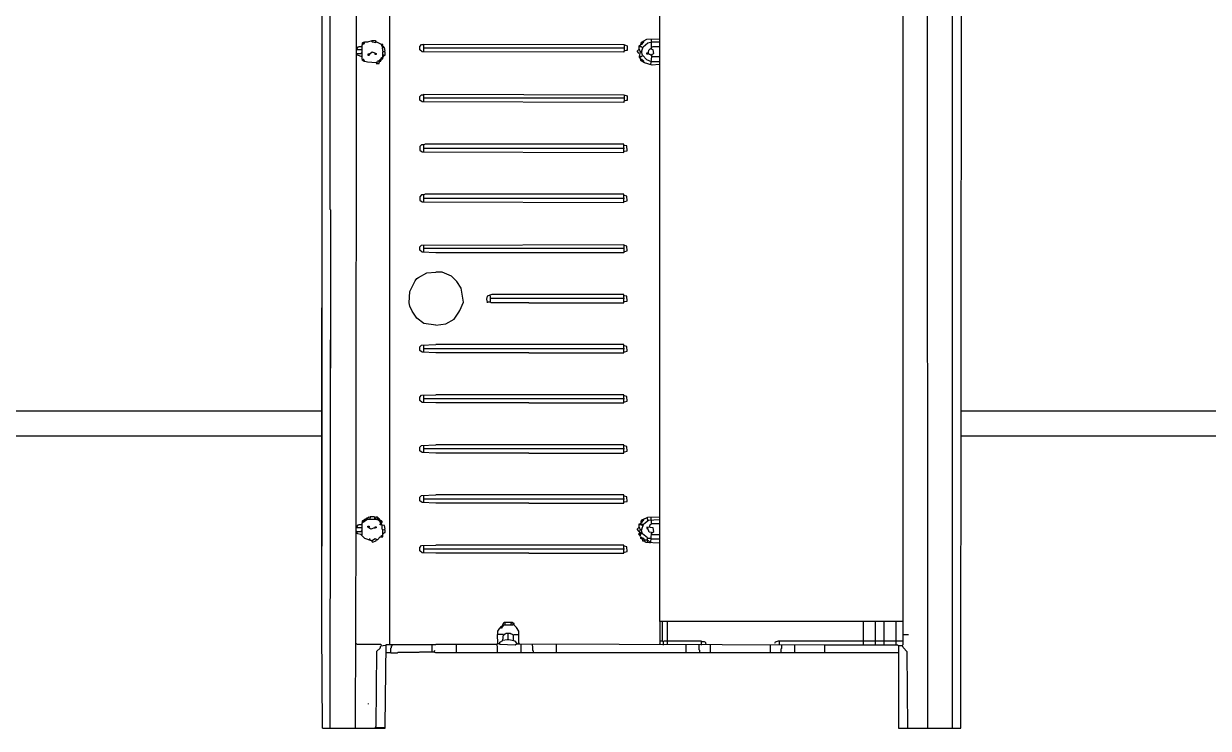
# Model space of a CAD drawing. Extents: x 3792242 to 5145247, y -1546315 to -1031918.
# Drawn here: x 3844202 to 3845621, y -1522994 to -1522150 of the extents above; entities that cross this region are included whole.
import ezdxf

# ---------------------------------------------------------------- set-up
doc = ezdxf.new("R2010")
doc.units = 0
doc.header["$MEASUREMENT"] = 0
doc.layers.add('TENKÁ', color=7, linetype='CONTINUOUS')
doc.layers.add('ZZ-chladenie', color=133, linetype='CONTINUOUS')

msp = doc.modelspace()

# ---------------------------------------------------------------- linework, layer by layer
at = {"layer": 'TENKÁ'}
for p, q in [((3844559.59, -1522613.77), (3841420.193, -1522613.77)), ((3845919.023, -1522613.77), (3845325.159, -1522613.77)), ((3844559.576, -1522643.77), (3842040.193, -1522643.77)), ((3844559.576, -1522643.77), (3842040.193, -1522643.77)), ((3845919.009, -1522643.77), (3845325.134, -1522643.77)), ((3845919.009, -1522643.77), (3845325.134, -1522643.77))]:
    msp.add_line(p, q, dxfattribs=at)
at = {"layer": 'ZZ-chladenie'}
for p, q in [((3844569.36, -1522372.443), (3844569.36, -1521306.302)), ((3845314.953, -1522993.77), (3845314.953, -1521306.302)), ((3844559.476, -1522861.032), (3844560.181, -1521328.19)), ((3844559.515, -1522775.635), (3844560.181, -1521328.19)), ((3844600.427, -1522750.888), (3844601.132, -1521328.19)), ((3844640.671, -1522893.51), (3844640.671, -1521328.19)), ((3845324.837, -1522993.77), (3845326.25, -1521327.484)), ((3845285.298, -1522993.77), (3845284.593, -1521508.234)), ((3845255.644, -1522893.51), (3845255.644, -1521705.929)), ((3844964.044, -1522865.975), (3844964.044, -1521720.756)), ((3844948.511, -1522168.394), (3844963.338, -1522167.688)), ((3844954.16, -1522168.394), (3844954.16, -1522167.688)), ((3844601.132, -1522178.984), (3844600.427, -1522178.984)), ((3844601.132, -1522178.984), (3844601.839, -1522178.279)), ((3844601.132, -1522178.984), (3844601.839, -1522178.984)), ((3844606.781, -1522181.103), (3844601.132, -1522181.103)), ((3844601.839, -1522178.984), (3844602.545, -1522178.279)), ((3844602.545, -1522178.279), (3844602.545, -1522177.572)), ((3844602.545, -1522177.572), (3844603.251, -1522177.572)), ((3844603.251, -1522177.572), (3844603.957, -1522176.867)), ((3844603.957, -1522176.867), (3844607.487, -1522176.867)), ((3844607.487, -1522176.867), (3844608.193, -1522172.63)), ((3844608.193, -1522174.748), (3844607.487, -1522174.748)), ((3844607.487, -1522189.575), (3844607.487, -1522176.867)), ((3844608.193, -1522172.63), (3844611.018, -1522171.218)), ((3844608.193, -1522173.336), (3844608.899, -1522172.63)), ((3844608.193, -1522174.748), (3844610.311, -1522172.63)), ((3844608.899, -1522174.042), (3844608.193, -1522173.336)), ((3844608.193, -1522174.748), (3844608.899, -1522174.042)), ((3844608.899, -1522172.63), (3844608.899, -1522171.924)), ((3844608.899, -1522171.924), (3844609.606, -1522171.924)), ((3844609.606, -1522173.336), (3844610.311, -1522173.336)), ((3844610.311, -1522173.336), (3844610.311, -1522172.63)), ((3844611.018, -1522171.218), (3844614.548, -1522171.218)), ((3844614.548, -1522171.218), (3844619.49, -1522169.806)), ((3844618.784, -1522170.512), (3844618.784, -1522169.806)), ((3844620.196, -1522171.924), (3844618.784, -1522170.512)), ((3844619.49, -1522169.806), (3844623.726, -1522169.806)), ((3844623.726, -1522172.63), (3844620.196, -1522171.924)), ((3844623.726, -1522169.806), (3844623.726, -1522172.63)), ((3844624.433, -1522171.218), (3844623.726, -1522171.924)), ((3844630.787, -1522174.748), (3844624.433, -1522171.218)), ((3844632.199, -1522174.748), (3844630.787, -1522174.748)), ((3844632.199, -1522178.984), (3844630.787, -1522174.748)), ((3844631.493, -1522176.16), (3844630.787, -1522176.16)), ((3844631.493, -1522176.16), (3844632.199, -1522176.16)), ((3844632.199, -1522177.572), (3844631.493, -1522177.572)), ((3844633.611, -1522178.279), (3844631.493, -1522178.984)), ((3844631.493, -1522178.984), (3844632.199, -1522183.221)), ((3844632.199, -1522176.16), (3844632.199, -1522174.748)), ((3844633.611, -1522177.572), (3844632.199, -1522177.572)), ((3844633.611, -1522178.279), (3844633.611, -1522177.572)), ((3844633.611, -1522178.279), (3844633.611, -1522178.984)), ((3844634.317, -1522178.279), (3844633.611, -1522178.279)), ((3844635.023, -1522182.515), (3844634.317, -1522178.279)), ((3844676.68, -1522176.867), (3844678.798, -1522174.748)), ((3844676.68, -1522181.103), (3844676.68, -1522176.867)), ((3844679.505, -1522183.221), (3844676.68, -1522181.103)), ((3844678.798, -1522174.748), (3844681.623, -1522174.748)), ((3844681.623, -1522183.221), (3844681.623, -1522174.042)), ((3844681.623, -1522174.042), (3844920.975, -1522174.748)), ((3844921.681, -1522178.984), (3844681.623, -1522178.984)), ((3844920.975, -1522174.748), (3844925.211, -1522176.16)), ((3844923.799, -1522181.808), (3844920.975, -1522182.515)), ((3844921.681, -1522182.515), (3844921.681, -1522175.454)), ((3844925.211, -1522181.808), (3844923.799, -1522181.808)), ((3844925.211, -1522176.16), (3844925.211, -1522181.808)), ((3844937.214, -1522182.515), (3844939.332, -1522180.396)), ((3844939.332, -1522180.396), (3844938.626, -1522181.103)), ((3844939.332, -1522176.16), (3844941.45, -1522174.748)), ((3844939.332, -1522180.396), (3844939.332, -1522176.16)), ((3844939.332, -1522180.396), (3844940.744, -1522183.221)), ((3844940.038, -1522177.572), (3844940.744, -1522176.867)), ((3844942.157, -1522177.572), (3844940.038, -1522177.572)), ((3844940.744, -1522176.867), (3844940.744, -1522176.16)), ((3844941.45, -1522174.748), (3844942.157, -1522171.924)), ((3844941.45, -1522174.042), (3844942.862, -1522174.042)), ((3844942.157, -1522171.924), (3844948.511, -1522168.394)), ((3844942.157, -1522172.63), (3844942.862, -1522171.924)), ((3844942.862, -1522173.336), (3844942.157, -1522172.63)), ((3844942.862, -1522173.336), (3844942.157, -1522172.63)), ((3844942.862, -1522178.279), (3844942.157, -1522177.572)), ((3844942.157, -1522183.221), (3844944.274, -1522177.572)), ((3844942.862, -1522171.924), (3844942.862, -1522171.218)), ((3844942.862, -1522171.218), (3844943.569, -1522171.218)), ((3844943.569, -1522172.63), (3844942.862, -1522173.336)), ((3844942.862, -1522174.042), (3844943.569, -1522173.336)), ((3844943.569, -1522178.279), (3844942.862, -1522178.279)), ((3844943.569, -1522172.63), (3844944.274, -1522171.924)), ((3844943.569, -1522172.63), (3844944.274, -1522172.63)), ((3844943.569, -1522173.336), (3844943.569, -1522172.63)), ((3844943.569, -1522178.279), (3844944.274, -1522178.279)), ((3844944.274, -1522172.63), (3844944.274, -1522171.924)), ((3844944.274, -1522171.924), (3844944.981, -1522171.924)), ((3844944.274, -1522177.572), (3844949.923, -1522172.63)), ((3844944.981, -1522170.512), (3844945.687, -1522169.806)), ((3844944.981, -1522171.924), (3844944.981, -1522170.512)), ((3844949.923, -1522172.63), (3844954.865, -1522171.218)), ((3844950.629, -1522181.808), (3844949.923, -1522186.045)), ((3844952.747, -1522179.691), (3844950.629, -1522181.808)), ((3844956.277, -1522181.103), (3844952.747, -1522179.691)), ((3844954.16, -1522171.924), (3844954.16, -1522168.394)), ((3844954.16, -1522179.691), (3844954.16, -1522171.924)), ((3844954.16, -1522177.572), (3844955.572, -1522177.572)), ((3844954.865, -1522171.218), (3844963.338, -1522171.218)), ((3844955.572, -1522177.572), (3844956.277, -1522176.867)), ((3844956.277, -1522176.867), (3844964.044, -1522176.867)), ((3844956.984, -1522185.339), (3844956.277, -1522181.103)), ((3844601.132, -1522185.339), (3844600.427, -1522185.339)), ((3844601.132, -1522185.339), (3844606.075, -1522185.339)), ((3844601.839, -1522187.457), (3844601.132, -1522186.751)), ((3844607.487, -1522189.575), (3844601.839, -1522187.457)), ((3844606.075, -1522185.339), (3844606.781, -1522184.633)), ((3844607.487, -1522191.694), (3844607.487, -1522189.575)), ((3844608.899, -1522194.518), (3844607.487, -1522191.694)), ((3844608.193, -1522193.812), (3844608.193, -1522193.106)), ((3844608.899, -1522193.812), (3844608.193, -1522193.812)), ((3844609.606, -1522192.399), (3844608.899, -1522192.399)), ((3844609.606, -1522193.106), (3844608.899, -1522192.399)), ((3844609.606, -1522194.518), (3844608.899, -1522193.812)), ((3844613.842, -1522195.93), (3844608.899, -1522194.518)), ((3844609.606, -1522193.106), (3844609.606, -1522192.399)), ((3844610.311, -1522193.812), (3844609.606, -1522193.106)), ((3844611.018, -1522195.224), (3844609.606, -1522193.106)), ((3844610.311, -1522193.812), (3844609.606, -1522194.518)), ((3844609.606, -1522194.518), (3844610.311, -1522193.812)), ((3844624.433, -1522196.636), (3844613.842, -1522195.93)), ((3844615.96, -1522186.045), (3844614.548, -1522186.045)), ((3844614.548, -1522186.045), (3844614.548, -1522187.457)), ((3844614.548, -1522187.457), (3844615.96, -1522187.457)), ((3844615.96, -1522187.457), (3844617.372, -1522185.339)), ((3844615.96, -1522186.045), (3844616.666, -1522186.045)), ((3844617.372, -1522185.339), (3844619.49, -1522183.221)), ((3844619.49, -1522183.221), (3844624.433, -1522185.339)), ((3844623.02, -1522186.751), (3844623.02, -1522185.339)), ((3844624.433, -1522186.751), (3844623.02, -1522186.751)), ((3844624.433, -1522185.339), (3844624.433, -1522186.751)), ((3844625.138, -1522195.224), (3844624.433, -1522197.342)), ((3844624.433, -1522196.636), (3844625.138, -1522195.93)), ((3844625.845, -1522197.342), (3844625.138, -1522195.224)), ((3844627.257, -1522194.518), (3844625.845, -1522194.518)), ((3844627.963, -1522194.518), (3844627.257, -1522194.518)), ((3844627.963, -1522193.812), (3844630.081, -1522191.694)), ((3844627.963, -1522195.93), (3844630.787, -1522193.106)), ((3844627.963, -1522197.342), (3844627.963, -1522193.812)), ((3844628.669, -1522195.224), (3844627.963, -1522194.518)), ((3844627.963, -1522195.93), (3844628.669, -1522195.224)), ((3844628.669, -1522193.812), (3844628.669, -1522193.106)), ((3844628.669, -1522193.106), (3844629.375, -1522193.106)), ((3844630.787, -1522193.106), (3844629.375, -1522193.106)), ((3844629.375, -1522194.518), (3844630.081, -1522194.518)), ((3844630.081, -1522191.694), (3844632.199, -1522191.694)), ((3844630.081, -1522194.518), (3844630.081, -1522193.812)), ((3844630.787, -1522190.987), (3844630.787, -1522190.282)), ((3844630.787, -1522190.282), (3844631.493, -1522190.282)), ((3844631.493, -1522191.694), (3844630.787, -1522190.987)), ((3844632.199, -1522187.457), (3844631.493, -1522187.457)), ((3844632.199, -1522183.221), (3844635.023, -1522182.515)), ((3844632.199, -1522191.694), (3844632.199, -1522183.221)), ((3844633.611, -1522187.457), (3844632.199, -1522187.457)), ((3844632.199, -1522188.87), (3844633.611, -1522188.87)), ((3844633.611, -1522187.457), (3844635.023, -1522187.457)), ((3844633.611, -1522188.87), (3844633.611, -1522187.457)), ((3844634.317, -1522183.221), (3844634.317, -1522182.515)), ((3844635.023, -1522183.927), (3844634.317, -1522183.221)), ((3844635.023, -1522187.457), (3844635.023, -1522183.927)), ((3844920.975, -1522183.927), (3844679.505, -1522183.221)), ((3844920.975, -1522182.515), (3844920.975, -1522183.927)), ((3844939.332, -1522185.339), (3844937.214, -1522182.515)), ((3844940.744, -1522183.221), (3844939.332, -1522188.87)), ((3844940.744, -1522188.87), (3844939.332, -1522188.87)), ((3844939.332, -1522188.87), (3844939.332, -1522190.282)), ((3844939.332, -1522190.282), (3844940.744, -1522190.282)), ((3844942.157, -1522183.221), (3844940.744, -1522183.221)), ((3844940.744, -1522188.87), (3844942.157, -1522188.87)), ((3844941.45, -1522193.812), (3844940.744, -1522188.87)), ((3844942.862, -1522192.399), (3844941.45, -1522192.399)), ((3844945.687, -1522196.636), (3844941.45, -1522193.812)), ((3844942.157, -1522183.221), (3844942.862, -1522182.515)), ((3844943.569, -1522187.457), (3844942.157, -1522183.221)), ((3844942.157, -1522188.87), (3844942.862, -1522188.163)), ((3844942.157, -1522194.518), (3844942.157, -1522193.812)), ((3844942.862, -1522194.518), (3844942.157, -1522194.518)), ((3844942.862, -1522188.163), (3844943.569, -1522188.163)), ((3844942.862, -1522193.106), (3844942.862, -1522192.399)), ((3844943.569, -1522193.106), (3844942.862, -1522193.106)), ((3844943.569, -1522193.812), (3844942.862, -1522193.106)), ((3844943.569, -1522195.224), (3844942.862, -1522194.518)), ((3844948.511, -1522193.106), (3844943.569, -1522187.457)), ((3844943.569, -1522193.812), (3844943.569, -1522193.106)), ((3844944.274, -1522194.518), (3844943.569, -1522193.812)), ((3844944.274, -1522193.812), (3844943.569, -1522193.812)), ((3844944.274, -1522194.518), (3844943.569, -1522195.224)), ((3844943.569, -1522195.224), (3844944.274, -1522194.518)), ((3844944.981, -1522194.518), (3844944.274, -1522193.812)), ((3844944.981, -1522195.93), (3844944.981, -1522194.518)), ((3844948.511, -1522186.045), (3844948.511, -1522184.633)), ((3844948.511, -1522184.633), (3844949.923, -1522184.633)), ((3844949.923, -1522186.045), (3844948.511, -1522186.045)), ((3844954.16, -1522195.224), (3844948.511, -1522193.106)), ((3844950.629, -1522185.339), (3844949.923, -1522185.339)), ((3844951.335, -1522186.045), (3844950.629, -1522185.339)), ((3844951.335, -1522186.751), (3844951.335, -1522186.045)), ((3844952.747, -1522186.751), (3844951.335, -1522186.751)), ((3844953.453, -1522187.457), (3844952.747, -1522186.751)), ((3844953.453, -1522198.754), (3844954.865, -1522186.045)), ((3844954.16, -1522187.457), (3844953.453, -1522187.457)), ((3844954.16, -1522187.457), (3844954.865, -1522186.751)), ((3844954.865, -1522188.87), (3844954.16, -1522188.87)), ((3844963.338, -1522195.224), (3844954.16, -1522195.224)), ((3844954.865, -1522186.045), (3844956.984, -1522185.339)), ((3844955.572, -1522189.575), (3844954.865, -1522188.87)), ((3844964.044, -1522189.575), (3844955.572, -1522189.575)), ((3844963.338, -1522195.224), (3844964.044, -1522195.224)), ((3844624.433, -1522197.342), (3844627.963, -1522197.342)), ((3844954.865, -1522199.46), (3844945.687, -1522196.636)), ((3844963.338, -1522198.754), (3844954.865, -1522199.46)), ((3844676.68, -1522236.881), (3844678.798, -1522234.763)), ((3844676.68, -1522241.117), (3844676.68, -1522236.881)), ((3844678.798, -1522234.763), (3844681.623, -1522234.763)), ((3844681.623, -1522243.236), (3844681.623, -1522234.057)), ((3844681.623, -1522234.057), (3844920.975, -1522234.763)), ((3844920.975, -1522234.763), (3844925.211, -1522236.175)), ((3844921.681, -1522242.529), (3844921.681, -1522235.469)), ((3844925.211, -1522236.175), (3844925.211, -1522241.824)), ((3844679.505, -1522243.236), (3844676.68, -1522241.117)), ((3844920.975, -1522243.941), (3844679.505, -1522243.236)), ((3844921.681, -1522238.999), (3844681.623, -1522238.999)), ((3844923.799, -1522241.824), (3844920.975, -1522242.529)), ((3844920.975, -1522242.529), (3844920.975, -1522243.941)), ((3844925.211, -1522241.824), (3844923.799, -1522241.824)), ((3844678.798, -1522294.777), (3844676.68, -1522296.895)), ((3844681.623, -1522294.777), (3844678.798, -1522294.777)), ((3844683.035, -1522294.071), (3844681.623, -1522294.777)), ((3844681.623, -1522303.25), (3844681.623, -1522294.777)), ((3844920.975, -1522294.071), (3844683.035, -1522294.071)), ((3844920.975, -1522303.956), (3844920.975, -1522294.071)), ((3844676.68, -1522296.895), (3844676.68, -1522301.132)), ((3844676.68, -1522301.132), (3844679.505, -1522303.25)), ((3844679.505, -1522303.25), (3844920.975, -1522303.956)), ((3844921.681, -1522299.014), (3844681.623, -1522299.014)), ((3844921.681, -1522295.483), (3844920.975, -1522295.483)), ((3844924.505, -1522296.189), (3844921.681, -1522295.483)), ((3844921.681, -1522302.544), (3844925.211, -1522301.838)), ((3844925.211, -1522301.838), (3844924.505, -1522296.189)), ((3844678.798, -1522354.792), (3844676.68, -1522356.91)), ((3844676.68, -1522356.91), (3844676.68, -1522361.146)), ((3844676.68, -1522361.146), (3844679.505, -1522363.265)), ((3844681.623, -1522354.792), (3844678.798, -1522354.792)), ((3844679.505, -1522363.265), (3844920.975, -1522363.97)), ((3844683.035, -1522354.086), (3844681.623, -1522354.792)), ((3844681.623, -1522363.265), (3844681.623, -1522354.792)), ((3844921.681, -1522359.028), (3844681.623, -1522359.028)), ((3844920.975, -1522354.086), (3844683.035, -1522354.086)), ((3844920.975, -1522363.97), (3844920.975, -1522354.086)), ((3844921.681, -1522355.498), (3844920.975, -1522355.498)), ((3844924.505, -1522356.204), (3844921.681, -1522355.498)), ((3844921.681, -1522362.558), (3844925.211, -1522361.853)), ((3844925.211, -1522361.853), (3844924.505, -1522356.204)), ((3844570.067, -1522373.149), (3844569.36, -1522372.443)), ((3844569.36, -1522993.77), (3844570.067, -1522373.149)), ((3844569.635, -1522752.614), (3844570.067, -1522373.149)), ((3844676.68, -1522416.924), (3844678.798, -1522414.807)), ((3844676.68, -1522421.161), (3844676.68, -1522416.924)), ((3844679.505, -1522423.279), (3844676.68, -1522421.161)), ((3844678.798, -1522414.807), (3844920.975, -1522414.1)), ((3844681.623, -1522423.279), (3844681.623, -1522414.807)), ((3844921.681, -1522419.043), (3844681.623, -1522419.043)), ((3844920.975, -1522414.1), (3844920.975, -1522423.985)), ((3844921.681, -1522422.573), (3844920.975, -1522422.573)), ((3844924.505, -1522416.219), (3844921.681, -1522415.512)), ((3844921.681, -1522422.573), (3844925.211, -1522421.867)), ((3844925.211, -1522421.867), (3844924.505, -1522416.219)), ((3844695.744, -1522423.985), (3844679.505, -1522423.279)), ((3844920.975, -1522423.985), (3844695.744, -1522423.985)), ((3844675.268, -1522453.639), (3844685.153, -1522447.991)), ((3844685.153, -1522447.991), (3844695.744, -1522447.285)), ((3844703.511, -1522447.285), (3844695.744, -1522447.285)), ((3844714.807, -1522452.227), (3844703.511, -1522447.285)), ((3844664.677, -1522470.585), (3844671.032, -1522457.876)), ((3844671.032, -1522457.876), (3844673.15, -1522455.051)), ((3844673.15, -1522455.051), (3844675.268, -1522453.639)), ((3844721.162, -1522458.582), (3844714.807, -1522452.227)), ((3844726.104, -1522466.348), (3844721.162, -1522458.582)), ((3844663.972, -1522483.999), (3844664.677, -1522470.585)), ((3844728.928, -1522483.294), (3844726.104, -1522466.348)), ((3844757.17, -1522476.233), (3844756.465, -1522479.763)), ((3844756.465, -1522479.763), (3844757.17, -1522483.294)), ((3844762.819, -1522474.115), (3844757.17, -1522476.233)), ((3844761.407, -1522483.294), (3844761.407, -1522475.527)), ((3844921.681, -1522479.057), (3844761.407, -1522479.057)), ((3844920.975, -1522474.115), (3844762.819, -1522474.115)), ((3844920.975, -1522483.999), (3844920.975, -1522474.115)), ((3844921.681, -1522475.527), (3844920.975, -1522475.527)), ((3844924.505, -1522476.233), (3844921.681, -1522475.527)), ((3844925.211, -1522481.882), (3844924.505, -1522476.233)), ((3844664.677, -1522488.236), (3844663.972, -1522483.999)), ((3844667.502, -1522493.885), (3844664.677, -1522488.236)), ((3844673.15, -1522502.357), (3844667.502, -1522493.885)), ((3844723.28, -1522495.297), (3844724.692, -1522493.178)), ((3844724.692, -1522493.178), (3844728.928, -1522483.294)), ((3844757.17, -1522483.294), (3844757.17, -1522483.999)), ((3844761.407, -1522483.294), (3844757.17, -1522483.294)), ((3844762.113, -1522483.999), (3844761.407, -1522483.294)), ((3844807.3, -1522483.999), (3844762.113, -1522483.999)), ((3844807.3, -1522483.999), (3844920.975, -1522483.999)), ((3844921.681, -1522482.587), (3844925.211, -1522481.882)), ((3844681.623, -1522508.712), (3844673.15, -1522502.357)), ((3844707.747, -1522509.418), (3844717.632, -1522503.769)), ((3844717.632, -1522503.769), (3844723.28, -1522495.297)), ((3844695.744, -1522510.83), (3844681.623, -1522508.712)), ((3844695.744, -1522510.83), (3844707.747, -1522509.418)), ((3844676.68, -1522536.953), (3844678.798, -1522534.836)), ((3844678.798, -1522534.836), (3844695.744, -1522534.129)), ((3844681.623, -1522543.308), (3844681.623, -1522534.836)), ((3844920.975, -1522534.129), (3844695.744, -1522534.129)), ((3844920.975, -1522544.015), (3844920.975, -1522534.129)), ((3844921.681, -1522535.541), (3844920.975, -1522535.541)), ((3844924.505, -1522536.248), (3844921.681, -1522535.541)), ((3844925.211, -1522541.896), (3844924.505, -1522536.248)), ((3844676.68, -1522541.19), (3844676.68, -1522536.953)), ((3844679.505, -1522543.308), (3844676.68, -1522541.19)), ((3844679.505, -1522543.308), (3844676.68, -1522541.19)), ((3844695.744, -1522544.015), (3844679.505, -1522543.308)), ((3844695.744, -1522544.015), (3844679.505, -1522543.308)), ((3844695.744, -1522539.072), (3844681.623, -1522539.072)), ((3844807.3, -1522539.072), (3844695.744, -1522539.072)), ((3844807.3, -1522544.015), (3844695.744, -1522544.015)), ((3844807.3, -1522544.015), (3844695.744, -1522544.015)), ((3844921.681, -1522539.072), (3844807.3, -1522539.072)), ((3844807.3, -1522544.015), (3844920.975, -1522544.015)), ((3844807.3, -1522544.015), (3844920.975, -1522544.015)), ((3844921.681, -1522542.602), (3844925.211, -1522541.896)), ((3844921.681, -1522542.602), (3844925.211, -1522541.896)), ((3844676.68, -1522596.968), (3844678.798, -1522594.85)), ((3844676.68, -1522596.968), (3844678.798, -1522594.85)), ((3844676.68, -1522601.205), (3844676.68, -1522596.968)), ((3844676.68, -1522601.205), (3844676.68, -1522596.968)), ((3844679.505, -1522603.323), (3844676.68, -1522601.205)), ((3844679.505, -1522603.323), (3844676.68, -1522601.205)), ((3844678.798, -1522594.85), (3844695.744, -1522594.144)), ((3844678.798, -1522594.85), (3844695.744, -1522594.144)), ((3844695.744, -1522604.029), (3844679.505, -1522603.323)), ((3844695.744, -1522604.029), (3844679.505, -1522603.323)), ((3844681.623, -1522603.323), (3844681.623, -1522594.85)), ((3844681.623, -1522603.323), (3844681.623, -1522594.85)), ((3844695.744, -1522599.086), (3844681.623, -1522599.086)), ((3844695.744, -1522599.086), (3844681.623, -1522599.086)), ((3844807.3, -1522594.144), (3844695.744, -1522594.144)), ((3844807.3, -1522594.144), (3844695.744, -1522594.144)), ((3844807.3, -1522599.086), (3844695.744, -1522599.086)), ((3844807.3, -1522599.086), (3844695.744, -1522599.086)), ((3844807.3, -1522604.029), (3844695.744, -1522604.029)), ((3844807.3, -1522604.029), (3844695.744, -1522604.029)), ((3844920.975, -1522594.144), (3844807.3, -1522594.144)), ((3844920.975, -1522594.144), (3844807.3, -1522594.144)), ((3844921.681, -1522599.086), (3844807.3, -1522599.086)), ((3844921.681, -1522599.086), (3844807.3, -1522599.086)), ((3844807.3, -1522604.029), (3844920.975, -1522604.029)), ((3844807.3, -1522604.029), (3844920.975, -1522604.029)), ((3844920.975, -1522604.029), (3844920.975, -1522594.144)), ((3844920.975, -1522604.029), (3844920.975, -1522594.144)), ((3844921.681, -1522595.556), (3844920.975, -1522595.556)), ((3844921.681, -1522595.556), (3844920.975, -1522595.556)), ((3844924.505, -1522596.262), (3844921.681, -1522595.556)), ((3844924.505, -1522596.262), (3844921.681, -1522595.556)), ((3844921.681, -1522602.617), (3844925.211, -1522601.911)), ((3844921.681, -1522602.617), (3844925.211, -1522601.911)), ((3844925.211, -1522601.911), (3844924.505, -1522596.262)), ((3844925.211, -1522601.911), (3844924.505, -1522596.262)), ((3844676.68, -1522656.983), (3844678.798, -1522654.865)), ((3844676.68, -1522656.983), (3844678.798, -1522654.865)), ((3844676.68, -1522661.219), (3844676.68, -1522656.983)), ((3844676.68, -1522661.219), (3844676.68, -1522656.983)), ((3844679.505, -1522663.337), (3844676.68, -1522661.219)), ((3844679.505, -1522663.337), (3844676.68, -1522661.219)), ((3844678.798, -1522654.865), (3844695.744, -1522654.158)), ((3844678.798, -1522654.865), (3844695.744, -1522654.158)), ((3844695.744, -1522664.043), (3844679.505, -1522663.337)), ((3844695.744, -1522664.043), (3844679.505, -1522663.337)), ((3844681.623, -1522663.337), (3844681.623, -1522654.865)), ((3844681.623, -1522663.337), (3844681.623, -1522654.865)), ((3844695.744, -1522659.101), (3844681.623, -1522659.101)), ((3844695.744, -1522659.101), (3844681.623, -1522659.101)), ((3844807.3, -1522654.158), (3844695.744, -1522654.158)), ((3844807.3, -1522654.158), (3844695.744, -1522654.158)), ((3844807.3, -1522659.101), (3844695.744, -1522659.101)), ((3844807.3, -1522659.101), (3844695.744, -1522659.101)), ((3844807.3, -1522664.043), (3844695.744, -1522664.043)), ((3844807.3, -1522664.043), (3844695.744, -1522664.043)), ((3844920.975, -1522654.158), (3844807.3, -1522654.158)), ((3844920.975, -1522654.158), (3844807.3, -1522654.158)), ((3844921.681, -1522659.101), (3844807.3, -1522659.101)), ((3844921.681, -1522659.101), (3844807.3, -1522659.101)), ((3844807.3, -1522664.043), (3844920.975, -1522664.043)), ((3844807.3, -1522664.043), (3844920.975, -1522664.043)), ((3844920.975, -1522664.043), (3844920.975, -1522654.158)), ((3844920.975, -1522664.043), (3844920.975, -1522654.158)), ((3844921.681, -1522655.571), (3844920.975, -1522655.571)), ((3844921.681, -1522655.571), (3844920.975, -1522655.571)), ((3844924.505, -1522656.277), (3844921.681, -1522655.571)), ((3844924.505, -1522656.277), (3844921.681, -1522655.571)), ((3844921.681, -1522662.631), (3844925.211, -1522661.925)), ((3844921.681, -1522662.631), (3844925.211, -1522661.925)), ((3844925.211, -1522661.925), (3844924.505, -1522656.277)), ((3844925.211, -1522661.925), (3844924.505, -1522656.277)), ((3844676.68, -1522716.998), (3844678.798, -1522714.879)), ((3844676.68, -1522721.234), (3844676.68, -1522716.998)), ((3844678.798, -1522714.879), (3844695.744, -1522714.173)), ((3844681.623, -1522723.352), (3844681.623, -1522714.879)), ((3844695.744, -1522719.115), (3844681.623, -1522719.115)), ((3844807.3, -1522714.173), (3844695.744, -1522714.173)), ((3844807.3, -1522719.115), (3844695.744, -1522719.115)), ((3844920.975, -1522714.173), (3844807.3, -1522714.173)), ((3844920.975, -1522714.173), (3844807.3, -1522714.173)), ((3844921.681, -1522719.115), (3844807.3, -1522719.115)), ((3844921.681, -1522719.115), (3844807.3, -1522719.115)), ((3844920.975, -1522724.058), (3844920.975, -1522714.173)), ((3844920.975, -1522724.058), (3844920.975, -1522714.173)), ((3844921.681, -1522715.585), (3844920.975, -1522715.585)), ((3844921.681, -1522715.585), (3844920.975, -1522715.585)), ((3844924.505, -1522716.291), (3844921.681, -1522715.585)), ((3844924.505, -1522716.291), (3844921.681, -1522715.585)), ((3844925.211, -1522721.94), (3844924.505, -1522716.291)), ((3844925.211, -1522721.94), (3844924.505, -1522716.291)), ((3844679.505, -1522723.352), (3844676.68, -1522721.234)), ((3844695.744, -1522724.058), (3844679.505, -1522723.352)), ((3844807.3, -1522724.058), (3844695.744, -1522724.058)), ((3844807.3, -1522724.058), (3844920.975, -1522724.058)), ((3844807.3, -1522724.058), (3844920.975, -1522724.058)), ((3844921.681, -1522722.646), (3844925.211, -1522721.94)), ((3844921.681, -1522722.646), (3844925.211, -1522721.94)), ((3844603.251, -1522750.182), (3844603.957, -1522749.475)), ((3844603.957, -1522749.475), (3844607.487, -1522749.475)), ((3844607.487, -1522749.475), (3844608.193, -1522745.239)), ((3844608.193, -1522747.358), (3844607.487, -1522747.358)), ((3844607.487, -1522762.185), (3844607.487, -1522749.475)), ((3844608.193, -1522745.239), (3844615.96, -1522740.297)), ((3844608.193, -1522747.358), (3844613.842, -1522743.121)), ((3844608.193, -1522745.946), (3844608.899, -1522745.239)), ((3844608.899, -1522746.651), (3844608.193, -1522745.946)), ((3844608.193, -1522747.358), (3844608.899, -1522746.651)), ((3844608.899, -1522745.239), (3844608.899, -1522744.533)), ((3844608.899, -1522744.533), (3844609.606, -1522744.533)), ((3844610.311, -1522743.827), (3844609.606, -1522744.533)), ((3844609.606, -1522745.946), (3844610.311, -1522745.946)), ((3844611.018, -1522744.533), (3844610.311, -1522743.827)), ((3844610.311, -1522745.239), (3844611.018, -1522744.533)), ((3844610.311, -1522745.946), (3844610.311, -1522745.239)), ((3844611.723, -1522743.121), (3844611.723, -1522742.415)), ((3844613.135, -1522742.415), (3844613.135, -1522741.709)), ((3844613.135, -1522741.709), (3844613.842, -1522741.709)), ((3844613.135, -1522742.415), (3844613.135, -1522743.121)), ((3844614.548, -1522742.415), (3844613.842, -1522741.709)), ((3844613.842, -1522743.121), (3844616.666, -1522743.121)), ((3844614.548, -1522743.121), (3844614.548, -1522742.415)), ((3844614.548, -1522743.121), (3844614.548, -1522743.827)), ((3844615.96, -1522740.297), (3844616.666, -1522741.003)), ((3844617.372, -1522740.297), (3844616.666, -1522743.121)), ((3844616.666, -1522741.003), (3844617.372, -1522741.003)), ((3844616.666, -1522743.121), (3844623.02, -1522743.121)), ((3844622.314, -1522740.297), (3844617.372, -1522740.297)), ((3844623.02, -1522743.827), (3844622.314, -1522740.297)), ((3844624.433, -1522742.415), (3844623.02, -1522742.415)), ((3844627.963, -1522744.533), (3844623.02, -1522743.827)), ((3844625.845, -1522741.003), (3844623.726, -1522741.003)), ((3844623.726, -1522741.003), (3844624.433, -1522742.415)), ((3844630.081, -1522745.239), (3844625.845, -1522741.003)), ((3844625.845, -1522743.121), (3844626.551, -1522742.415)), ((3844625.845, -1522744.533), (3844625.845, -1522743.121)), ((3844626.551, -1522742.415), (3844626.551, -1522741.709)), ((3844627.257, -1522743.827), (3844627.963, -1522743.121)), ((3844627.963, -1522744.533), (3844627.257, -1522743.827)), ((3844627.963, -1522745.239), (3844627.257, -1522744.533)), ((3844628.669, -1522743.121), (3844627.963, -1522743.121)), ((3844630.787, -1522748.77), (3844627.963, -1522744.533)), ((3844628.669, -1522745.239), (3844627.963, -1522745.239)), ((3844628.669, -1522743.827), (3844628.669, -1522743.121)), ((3844629.375, -1522744.533), (3844628.669, -1522743.827)), ((3844630.081, -1522745.239), (3844629.375, -1522744.533)), ((3844630.081, -1522745.239), (3844629.375, -1522745.946)), ((3844629.375, -1522745.946), (3844630.081, -1522746.651)), ((3844629.375, -1522750.182), (3844629.375, -1522748.77)), ((3844629.375, -1522748.77), (3844630.787, -1522748.77)), ((3844630.787, -1522745.946), (3844630.081, -1522745.239)), ((3844630.787, -1522745.239), (3844630.081, -1522745.239)), ((3844630.081, -1522746.651), (3844630.787, -1522745.946)), ((3844630.081, -1522747.358), (3844630.081, -1522746.651)), ((3844630.787, -1522747.358), (3844630.081, -1522747.358)), ((3844631.493, -1522745.946), (3844630.787, -1522745.239)), ((3844630.787, -1522747.358), (3844631.493, -1522747.358)), ((3844630.787, -1522749.475), (3844630.787, -1522748.77)), ((3844631.493, -1522750.182), (3844630.787, -1522749.475)), ((3844631.493, -1522747.358), (3844631.493, -1522745.946)), ((3844939.332, -1522753.006), (3844939.332, -1522748.77)), ((3844939.332, -1522748.77), (3844942.862, -1522748.77)), ((3844939.332, -1522753.006), (3844939.332, -1522748.77)), ((3844939.332, -1522748.77), (3844942.862, -1522748.77)), ((3844940.038, -1522750.182), (3844940.744, -1522749.475)), ((3844940.038, -1522750.182), (3844940.744, -1522749.475)), ((3844940.744, -1522749.475), (3844941.45, -1522749.475)), ((3844940.744, -1522749.475), (3844941.45, -1522749.475)), ((3844941.45, -1522748.77), (3844942.157, -1522744.533)), ((3844941.45, -1522748.77), (3844942.157, -1522744.533)), ((3844941.45, -1522746.651), (3844942.862, -1522746.651)), ((3844941.45, -1522746.651), (3844942.862, -1522746.651)), ((3844941.45, -1522749.475), (3844941.45, -1522748.77)), ((3844941.45, -1522749.475), (3844941.45, -1522748.77)), ((3844942.157, -1522744.533), (3844949.923, -1522741.003)), ((3844942.157, -1522744.533), (3844949.923, -1522741.003)), ((3844942.157, -1522745.239), (3844942.862, -1522744.533)), ((3844942.157, -1522745.239), (3844942.862, -1522744.533)), ((3844942.862, -1522745.946), (3844942.157, -1522745.239)), ((3844942.862, -1522745.946), (3844942.157, -1522745.239)), ((3844942.862, -1522745.946), (3844942.157, -1522745.239)), ((3844942.862, -1522745.946), (3844942.157, -1522745.239)), ((3844942.157, -1522755.83), (3844944.981, -1522748.77)), ((3844942.157, -1522755.83), (3844944.981, -1522748.77)), ((3844942.862, -1522744.533), (3844942.862, -1522743.827)), ((3844942.862, -1522743.827), (3844943.569, -1522743.827)), ((3844942.862, -1522744.533), (3844942.862, -1522743.827)), ((3844942.862, -1522743.827), (3844943.569, -1522743.827)), ((3844943.569, -1522745.239), (3844942.862, -1522745.946)), ((3844943.569, -1522745.239), (3844942.862, -1522745.946)), ((3844942.862, -1522746.651), (3844943.569, -1522745.946)), ((3844942.862, -1522746.651), (3844943.569, -1522745.946)), ((3844942.862, -1522748.77), (3844943.569, -1522749.475)), ((3844942.862, -1522748.77), (3844943.569, -1522749.475)), ((3844943.569, -1522745.239), (3844944.274, -1522744.533)), ((3844943.569, -1522745.239), (3844944.274, -1522744.533)), ((3844943.569, -1522745.239), (3844944.274, -1522745.239)), ((3844943.569, -1522745.946), (3844943.569, -1522745.239)), ((3844943.569, -1522745.239), (3844944.274, -1522745.239)), ((3844943.569, -1522745.946), (3844943.569, -1522745.239)), ((3844943.569, -1522749.475), (3844944.274, -1522749.475)), ((3844943.569, -1522749.475), (3844944.274, -1522749.475)), ((3844944.274, -1522745.239), (3844944.274, -1522744.533)), ((3844944.274, -1522744.533), (3844944.981, -1522744.533)), ((3844944.274, -1522745.239), (3844944.274, -1522744.533)), ((3844944.274, -1522744.533), (3844944.981, -1522744.533)), ((3844944.274, -1522749.475), (3844944.981, -1522749.475)), ((3844944.274, -1522749.475), (3844944.981, -1522749.475)), ((3844944.981, -1522743.121), (3844945.687, -1522742.415)), ((3844944.981, -1522743.121), (3844945.687, -1522742.415)), ((3844944.981, -1522744.533), (3844944.981, -1522743.121)), ((3844944.981, -1522744.533), (3844944.981, -1522743.121)), ((3844944.981, -1522748.77), (3844950.629, -1522744.533)), ((3844944.981, -1522748.77), (3844950.629, -1522744.533)), ((3844949.217, -1522741.709), (3844949.217, -1522741.003)), ((3844949.217, -1522741.709), (3844949.217, -1522741.003)), ((3844949.217, -1522743.121), (3844949.217, -1522741.709)), ((3844949.217, -1522743.121), (3844949.217, -1522741.709)), ((3844949.923, -1522743.827), (3844949.217, -1522743.121)), ((3844949.923, -1522743.827), (3844949.217, -1522743.121)), ((3844949.923, -1522741.003), (3844963.338, -1522740.297)), ((3844949.923, -1522741.003), (3844963.338, -1522740.297)), ((3844949.923, -1522744.533), (3844949.923, -1522743.827)), ((3844949.923, -1522744.533), (3844949.923, -1522743.827)), ((3844950.629, -1522744.533), (3844963.338, -1522743.827)), ((3844950.629, -1522744.533), (3844963.338, -1522743.827)), ((3844952.747, -1522750.182), (3844952.747, -1522749.475)), ((3844952.747, -1522749.475), (3844953.453, -1522749.475)), ((3844952.747, -1522750.182), (3844952.747, -1522749.475)), ((3844952.747, -1522749.475), (3844953.453, -1522749.475)), ((3844953.453, -1522741.003), (3844953.453, -1522743.827)), ((3844953.453, -1522741.003), (3844953.453, -1522743.827)), ((3844953.453, -1522743.827), (3844954.16, -1522743.827)), ((3844953.453, -1522743.827), (3844954.16, -1522743.827)), ((3844953.453, -1522749.475), (3844954.16, -1522748.77)), ((3844953.453, -1522749.475), (3844954.16, -1522748.77)), ((3844954.16, -1522748.77), (3844954.16, -1522745.239)), ((3844954.16, -1522748.77), (3844954.16, -1522745.239)), ((3844964.044, -1522748.77), (3844954.16, -1522748.77)), ((3844964.044, -1522748.77), (3844954.16, -1522748.77)), ((3844599.72, -1522993.77), (3844600.427, -1522750.888)), ((3844601.132, -1522751.594), (3844600.427, -1522751.594)), ((3844601.132, -1522757.949), (3844600.427, -1522757.949)), ((3844601.132, -1522751.594), (3844601.839, -1522750.888)), ((3844601.132, -1522751.594), (3844601.839, -1522751.594)), ((3844606.781, -1522753.712), (3844601.132, -1522753.712)), ((3844601.132, -1522757.949), (3844606.075, -1522757.949)), ((3844602.545, -1522760.773), (3844601.132, -1522759.361)), ((3844601.839, -1522751.594), (3844602.545, -1522750.888)), ((3844602.545, -1522750.888), (3844602.545, -1522750.182)), ((3844602.545, -1522750.182), (3844603.251, -1522750.182)), ((3844606.075, -1522761.478), (3844602.545, -1522760.773)), ((3844606.075, -1522757.949), (3844606.781, -1522757.242)), ((3844611.018, -1522766.421), (3844606.075, -1522761.478)), ((3844614.548, -1522753.006), (3844614.548, -1522751.594)), ((3844614.548, -1522751.594), (3844615.96, -1522751.594)), ((3844618.078, -1522755.124), (3844614.548, -1522753.006)), ((3844615.96, -1522751.594), (3844615.96, -1522753.006)), ((3844622.314, -1522753.712), (3844618.078, -1522755.124)), ((3844623.02, -1522753.712), (3844622.314, -1522754.418)), ((3844624.433, -1522753.712), (3844622.314, -1522753.712)), ((3844623.02, -1522753.712), (3844623.02, -1522752.3)), ((3844623.02, -1522752.3), (3844624.433, -1522752.3)), ((3844624.433, -1522752.3), (3844624.433, -1522753.712)), ((3844634.317, -1522750.888), (3844629.375, -1522750.182)), ((3844630.787, -1522764.303), (3844630.787, -1522762.891)), ((3844630.787, -1522762.891), (3844631.493, -1522762.891)), ((3844631.493, -1522755.124), (3844631.493, -1522750.182)), ((3844632.199, -1522755.83), (3844631.493, -1522755.124)), ((3844631.493, -1522760.773), (3844632.905, -1522760.773)), ((3844632.199, -1522755.83), (3844635.023, -1522755.124)), ((3844632.199, -1522764.303), (3844632.199, -1522755.83)), ((3844632.905, -1522760.773), (3844633.611, -1522760.066)), ((3844633.611, -1522760.066), (3844634.317, -1522759.361)), ((3844635.023, -1522755.124), (3844634.317, -1522750.888)), ((3844634.317, -1522755.83), (3844634.317, -1522755.124)), ((3844635.023, -1522756.537), (3844634.317, -1522755.83)), ((3844634.317, -1522759.361), (3844635.023, -1522759.361)), ((3844635.023, -1522759.361), (3844635.023, -1522756.537)), ((3844937.214, -1522755.124), (3844939.332, -1522753.006)), ((3844937.214, -1522755.124), (3844939.332, -1522753.006)), ((3844939.332, -1522757.949), (3844937.214, -1522755.124)), ((3844939.332, -1522757.949), (3844937.214, -1522755.124)), ((3844939.332, -1522753.006), (3844938.626, -1522753.712)), ((3844939.332, -1522753.006), (3844938.626, -1522753.712)), ((3844943.569, -1522760.773), (3844938.626, -1522760.773)), ((3844938.626, -1522760.773), (3844940.744, -1522763.597)), ((3844943.569, -1522760.773), (3844938.626, -1522760.773)), ((3844938.626, -1522760.773), (3844940.744, -1522763.597)), ((3844939.332, -1522753.006), (3844940.744, -1522755.83)), ((3844939.332, -1522753.006), (3844940.744, -1522755.83)), ((3844940.744, -1522755.83), (3844939.332, -1522759.361)), ((3844940.744, -1522755.83), (3844939.332, -1522759.361)), ((3844939.332, -1522759.361), (3844941.45, -1522759.361)), ((3844939.332, -1522759.361), (3844941.45, -1522759.361)), ((3844942.157, -1522750.182), (3844940.038, -1522750.182)), ((3844942.157, -1522750.182), (3844940.038, -1522750.182)), ((3844942.157, -1522755.83), (3844940.744, -1522755.83)), ((3844942.157, -1522755.83), (3844940.744, -1522755.83)), ((3844940.744, -1522763.597), (3844941.45, -1522760.773)), ((3844940.744, -1522763.597), (3844941.45, -1522760.773)), ((3844941.45, -1522759.361), (3844942.157, -1522758.654)), ((3844941.45, -1522759.361), (3844942.157, -1522758.654)), ((3844942.862, -1522750.888), (3844942.157, -1522750.182)), ((3844942.862, -1522750.888), (3844942.157, -1522750.182)), ((3844942.157, -1522755.83), (3844942.862, -1522755.124)), ((3844942.157, -1522755.83), (3844942.862, -1522755.124)), ((3844943.569, -1522760.773), (3844942.157, -1522755.83)), ((3844943.569, -1522760.773), (3844942.157, -1522755.83)), ((3844942.157, -1522758.654), (3844942.862, -1522758.654)), ((3844942.157, -1522758.654), (3844942.862, -1522758.654)), ((3844943.569, -1522750.888), (3844942.862, -1522750.888)), ((3844943.569, -1522750.888), (3844942.862, -1522750.888)), ((3844943.569, -1522750.888), (3844944.274, -1522750.888)), ((3844943.569, -1522750.888), (3844944.274, -1522750.888)), ((3844943.569, -1522760.773), (3844944.274, -1522760.773)), ((3844949.217, -1522765.715), (3844943.569, -1522760.773)), ((3844943.569, -1522760.773), (3844944.274, -1522760.773)), ((3844949.217, -1522765.715), (3844943.569, -1522760.773)), ((3844956.277, -1522753.712), (3844948.511, -1522753.006)), ((3844948.511, -1522753.006), (3844948.511, -1522754.418)), ((3844956.277, -1522753.712), (3844948.511, -1522753.006)), ((3844948.511, -1522753.006), (3844948.511, -1522754.418)), ((3844948.511, -1522754.418), (3844949.923, -1522754.418)), ((3844948.511, -1522754.418), (3844949.923, -1522754.418)), ((3844949.923, -1522754.418), (3844949.923, -1522753.006)), ((3844949.923, -1522754.418), (3844949.923, -1522753.006)), ((3844951.335, -1522758.654), (3844949.923, -1522754.418)), ((3844951.335, -1522758.654), (3844949.923, -1522754.418)), ((3844954.16, -1522759.361), (3844951.335, -1522758.654)), ((3844954.16, -1522759.361), (3844951.335, -1522758.654)), ((3844952.041, -1522750.888), (3844952.747, -1522750.182)), ((3844952.041, -1522750.888), (3844952.747, -1522750.182)), ((3844952.041, -1522753.006), (3844952.041, -1522750.888)), ((3844952.041, -1522753.006), (3844952.041, -1522750.888)), ((3844953.453, -1522771.364), (3844954.16, -1522760.066)), ((3844953.453, -1522771.364), (3844954.16, -1522760.066)), ((3844954.16, -1522760.066), (3844956.984, -1522757.949)), ((3844954.16, -1522760.066), (3844956.984, -1522757.949)), ((3844954.16, -1522759.361), (3844954.865, -1522759.361)), ((3844954.16, -1522759.361), (3844954.865, -1522759.361)), ((3844964.044, -1522762.185), (3844954.865, -1522762.185)), ((3844964.044, -1522762.185), (3844954.865, -1522762.185)), ((3844956.984, -1522757.949), (3844956.277, -1522753.712)), ((3844956.984, -1522757.949), (3844956.277, -1522753.712)), ((3844618.784, -1522769.245), (3844611.018, -1522766.421)), ((3844617.372, -1522767.127), (3844615.96, -1522767.127)), ((3844615.96, -1522767.127), (3844615.96, -1522767.833)), ((3844617.372, -1522768.539), (3844617.372, -1522767.127)), ((3844618.784, -1522769.245), (3844623.02, -1522766.421)), ((3844618.784, -1522769.245), (3844619.49, -1522768.539)), ((3844618.784, -1522769.245), (3844620.196, -1522770.657)), ((3844620.196, -1522770.657), (3844624.433, -1522769.245)), ((3844623.02, -1522766.421), (3844625.845, -1522767.833)), ((3844624.433, -1522769.245), (3844624.433, -1522767.833)), ((3844625.845, -1522767.833), (3844629.375, -1522764.303)), ((3844629.375, -1522764.303), (3844632.199, -1522764.303)), ((3844676.68, -1522777.012), (3844678.798, -1522774.894)), ((3844676.68, -1522781.248), (3844676.68, -1522777.012)), ((3844678.798, -1522774.894), (3844695.744, -1522774.188)), ((3844681.623, -1522783.366), (3844681.623, -1522774.894)), ((3844807.3, -1522774.188), (3844695.744, -1522774.188)), ((3844920.975, -1522774.188), (3844807.3, -1522774.188)), ((3844920.975, -1522774.188), (3844811.329, -1522774.188)), ((3844920.975, -1522784.072), (3844920.975, -1522774.188)), ((3844920.975, -1522784.072), (3844920.975, -1522774.188)), ((3844921.681, -1522775.6), (3844920.975, -1522775.6)), ((3844921.681, -1522775.6), (3844920.975, -1522775.6)), ((3844924.505, -1522776.306), (3844921.681, -1522775.6)), ((3844924.505, -1522776.306), (3844921.681, -1522775.6)), ((3844925.211, -1522781.954), (3844924.505, -1522776.306)), ((3844925.211, -1522781.954), (3844924.505, -1522776.306)), ((3844941.45, -1522766.421), (3844941.45, -1522764.303)), ((3844941.45, -1522764.303), (3844942.862, -1522765.715)), ((3844941.45, -1522766.421), (3844941.45, -1522764.303)), ((3844941.45, -1522764.303), (3844942.862, -1522765.715)), ((3844942.862, -1522767.127), (3844941.45, -1522766.421)), ((3844942.862, -1522767.127), (3844941.45, -1522766.421)), ((3844942.862, -1522765.715), (3844942.862, -1522767.127)), ((3844942.862, -1522765.715), (3844942.862, -1522767.127)), ((3844942.862, -1522767.127), (3844943.569, -1522767.833)), ((3844942.862, -1522767.127), (3844943.569, -1522767.833)), ((3844944.981, -1522766.421), (3844943.569, -1522766.421)), ((3844943.569, -1522766.421), (3844943.569, -1522769.245)), ((3844944.981, -1522766.421), (3844943.569, -1522766.421)), ((3844943.569, -1522766.421), (3844943.569, -1522769.245)), ((3844943.569, -1522767.833), (3844944.274, -1522767.127)), ((3844943.569, -1522767.833), (3844944.274, -1522767.127)), ((3844943.569, -1522769.245), (3844945.687, -1522769.245)), ((3844943.569, -1522769.245), (3844945.687, -1522769.245)), ((3844944.274, -1522767.127), (3844944.274, -1522766.421)), ((3844944.274, -1522767.127), (3844944.274, -1522766.421)), ((3844947.099, -1522771.364), (3844944.981, -1522766.421)), ((3844947.099, -1522771.364), (3844944.981, -1522766.421)), ((3844945.687, -1522769.245), (3844945.687, -1522767.833)), ((3844945.687, -1522767.833), (3844946.393, -1522768.539)), ((3844945.687, -1522769.245), (3844945.687, -1522767.833)), ((3844945.687, -1522767.833), (3844946.393, -1522768.539)), ((3844948.511, -1522768.539), (3844946.393, -1522768.539)), ((3844948.511, -1522768.539), (3844946.393, -1522768.539)), ((3844964.044, -1522772.069), (3844947.099, -1522771.364)), ((3844964.044, -1522772.069), (3844947.099, -1522771.364)), ((3844949.217, -1522769.245), (3844948.511, -1522768.539)), ((3844949.217, -1522769.245), (3844948.511, -1522768.539)), ((3844949.217, -1522769.245), (3844949.217, -1522765.715)), ((3844949.217, -1522769.245), (3844949.217, -1522765.715)), ((3844949.217, -1522771.364), (3844949.217, -1522769.245)), ((3844950.629, -1522769.245), (3844949.217, -1522769.245)), ((3844949.217, -1522771.364), (3844949.217, -1522769.245)), ((3844950.629, -1522769.245), (3844949.217, -1522769.245)), ((3844953.453, -1522766.421), (3844949.923, -1522766.421)), ((3844953.453, -1522766.421), (3844949.923, -1522766.421)), ((3844951.335, -1522769.952), (3844950.629, -1522769.245)), ((3844951.335, -1522769.952), (3844950.629, -1522769.245)), ((3844952.041, -1522770.657), (3844951.335, -1522769.952)), ((3844952.041, -1522770.657), (3844951.335, -1522769.952)), ((3844952.041, -1522771.364), (3844952.041, -1522770.657)), ((3844952.041, -1522771.364), (3844952.041, -1522770.657)), ((3844952.041, -1522771.364), (3844952.041, -1522772.069)), ((3844952.041, -1522771.364), (3844952.041, -1522772.069)), ((3844954.16, -1522767.127), (3844953.453, -1522766.421)), ((3844954.16, -1522767.127), (3844953.453, -1522766.421)), ((3844964.044, -1522767.127), (3844954.16, -1522767.127)), ((3844964.044, -1522767.127), (3844954.16, -1522767.127)), ((3844679.505, -1522783.366), (3844676.68, -1522781.248)), ((3844695.744, -1522784.072), (3844679.505, -1522783.366)), ((3844695.744, -1522779.13), (3844681.623, -1522779.13)), ((3844807.3, -1522779.13), (3844695.744, -1522779.13)), ((3844807.3, -1522784.072), (3844695.744, -1522784.072)), ((3844921.681, -1522779.13), (3844807.3, -1522779.13)), ((3844807.3, -1522784.072), (3844920.975, -1522784.072)), ((3844921.681, -1522779.13), (3844813.501, -1522779.13)), ((3844815.674, -1522784.072), (3844920.975, -1522784.072)), ((3844921.681, -1522782.66), (3844925.211, -1522781.954)), ((3844921.681, -1522782.66), (3844925.211, -1522781.954)), ((3844559.476, -1522875.153), (3844559.476, -1522861.032)), ((3844560.181, -1522993.77), (3844559.476, -1522875.153)), ((3844771.998, -1522873.741), (3844769.879, -1522877.271)), ((3844774.115, -1522873.741), (3844771.998, -1522873.741)), ((3844774.115, -1522872.329), (3844773.41, -1522872.329)), ((3844773.41, -1522872.329), (3844773.41, -1522873.035)), ((3844773.41, -1522873.035), (3844774.115, -1522872.329)), ((3844776.94, -1522870.211), (3844774.115, -1522873.741)), ((3844774.822, -1522873.035), (3844774.115, -1522872.329)), ((3844774.822, -1522871.623), (3844777.646, -1522866.681)), ((3844774.822, -1522873.035), (3844774.822, -1522871.623)), ((3844774.822, -1522873.035), (3844774.822, -1522873.741)), ((3844788.237, -1522870.211), (3844776.94, -1522870.211)), ((3844777.646, -1522866.681), (3844787.531, -1522866.681)), ((3844778.352, -1522867.387), (3844778.352, -1522866.681)), ((3844779.058, -1522868.093), (3844778.352, -1522867.387)), ((3844779.058, -1522869.505), (3844779.058, -1522868.093)), ((3844779.058, -1522869.505), (3844779.058, -1522870.211)), ((3844786.118, -1522868.093), (3844786.825, -1522867.387)), ((3844786.118, -1522869.505), (3844786.118, -1522868.093)), ((3844786.825, -1522867.387), (3844786.825, -1522866.681)), ((3844787.531, -1522866.681), (3844788.237, -1522868.093)), ((3844789.649, -1522868.093), (3844788.237, -1522868.093)), ((3844788.237, -1522868.093), (3844788.237, -1522870.211)), ((3844789.649, -1522869.505), (3844788.237, -1522869.505)), ((3844789.649, -1522870.211), (3844789.649, -1522868.093)), ((3844792.473, -1522873.035), (3844789.649, -1522870.211)), ((3844795.297, -1522877.271), (3844792.473, -1522873.035)), ((3845247.172, -1522865.975), (3844964.044, -1522865.975)), ((3844964.044, -1522865.975), (3844964.044, -1522892.805)), ((3844964.044, -1522865.975), (3844964.044, -1522892.805)), ((3844967.575, -1522889.274), (3844967.575, -1522865.975)), ((3844967.575, -1522889.274), (3844967.575, -1522865.975)), ((3844973.223, -1522889.274), (3844973.223, -1522865.975)), ((3844973.223, -1522889.274), (3844973.223, -1522865.975)), ((3845208.338, -1522894.217), (3845208.338, -1522865.975)), ((3845222.46, -1522894.217), (3845222.46, -1522865.975)), ((3845233.051, -1522894.217), (3845233.051, -1522865.975)), ((3845255.644, -1522865.975), (3845247.172, -1522865.975)), ((3845247.172, -1522894.217), (3845247.172, -1522865.975)), ((3844776.94, -1522881.507), (3844769.174, -1522881.507)), ((3844769.174, -1522881.507), (3844769.879, -1522892.098)), ((3844769.879, -1522877.271), (3844769.879, -1522881.507)), ((3844771.998, -1522892.098), (3844772.703, -1522891.393)), ((3844772.703, -1522890.686), (3844776.234, -1522888.569)), ((3844772.703, -1522893.51), (3844772.703, -1522890.686)), ((3844776.234, -1522888.569), (3844776.94, -1522881.507)), ((3844781.177, -1522887.862), (3844776.234, -1522888.569)), ((3844778.352, -1522880.802), (3844777.646, -1522881.507)), ((3844777.646, -1522881.507), (3844778.352, -1522881.507)), ((3844779.058, -1522880.802), (3844778.352, -1522880.802)), ((3844779.764, -1522880.095), (3844779.058, -1522880.802)), ((3844782.589, -1522880.095), (3844779.764, -1522880.095)), ((3844783.294, -1522887.862), (3844781.177, -1522887.862)), ((3844782.589, -1522887.156), (3844781.882, -1522887.862)), ((3844785.413, -1522880.095), (3844782.589, -1522880.095)), ((3844782.589, -1522887.156), (3844782.589, -1522880.095)), ((3844791.061, -1522889.274), (3844783.294, -1522887.862)), ((3844786.118, -1522880.802), (3844785.413, -1522880.095)), ((3844786.825, -1522880.802), (3844786.118, -1522880.802)), ((3844787.531, -1522881.507), (3844786.825, -1522880.802)), ((3844788.237, -1522882.214), (3844787.531, -1522881.507)), ((3844788.943, -1522882.214), (3844788.237, -1522882.214)), ((3844788.943, -1522882.214), (3844789.649, -1522881.507)), ((3844788.943, -1522888.569), (3844788.943, -1522882.214)), ((3844789.649, -1522881.507), (3844795.297, -1522881.507)), ((3844793.179, -1522892.098), (3844791.061, -1522889.274)), ((3844795.297, -1522892.098), (3844795.297, -1522877.271)), ((3844795.297, -1522892.098), (3844796.004, -1522891.393)), ((3844967.575, -1522889.274), (3844964.044, -1522889.274)), ((3844967.575, -1522889.274), (3844964.044, -1522889.274)), ((3844968.28, -1522889.981), (3844967.575, -1522889.274)), ((3844968.28, -1522889.981), (3844967.575, -1522889.274)), ((3844968.987, -1522889.274), (3844968.28, -1522889.981)), ((3844968.987, -1522889.274), (3844968.28, -1522889.981)), ((3844968.28, -1522889.981), (3844968.28, -1522894.217)), ((3844968.28, -1522889.981), (3844968.28, -1522894.217)), ((3845014.174, -1522889.274), (3844968.987, -1522889.274)), ((3845014.174, -1522889.274), (3844968.987, -1522889.274)), ((3844973.223, -1522893.51), (3844973.223, -1522889.274)), ((3844973.223, -1522893.51), (3844973.223, -1522889.274)), ((3845014.174, -1522894.217), (3845014.174, -1522889.274)), ((3845014.174, -1522894.217), (3845014.174, -1522889.274)), ((3845017.704, -1522889.981), (3845014.174, -1522889.981)), ((3845017.704, -1522889.981), (3845014.174, -1522889.981)), ((3845018.41, -1522890.686), (3845017.704, -1522889.981)), ((3845018.41, -1522890.686), (3845017.704, -1522889.981)), ((3845019.116, -1522891.393), (3845018.41, -1522890.686)), ((3845019.116, -1522891.393), (3845018.41, -1522890.686)), ((3845019.116, -1522892.098), (3845019.116, -1522891.393)), ((3845019.116, -1522892.098), (3845019.116, -1522891.393)), ((3845102.431, -1522890.686), (3845101.724, -1522892.098)), ((3845105.961, -1522889.274), (3845102.431, -1522890.686)), ((3845107.373, -1522889.274), (3845105.961, -1522889.274)), ((3845208.338, -1522889.274), (3845107.373, -1522889.274)), ((3845107.373, -1522894.217), (3845107.373, -1522889.274)), ((3845222.46, -1522889.274), (3845208.338, -1522889.274)), ((3845233.051, -1522889.274), (3845222.46, -1522889.274)), ((3845247.172, -1522889.274), (3845233.051, -1522889.274)), ((3845255.644, -1522889.274), (3845247.172, -1522889.274)), ((3845255.644, -1522881.507), (3845261.999, -1522881.507)), ((3844601.132, -1522892.805), (3844600.427, -1522892.098)), ((3844601.839, -1522893.51), (3844601.132, -1522892.805)), ((3844630.081, -1522893.51), (3844601.839, -1522893.51)), ((3844624.433, -1522990.946), (3844625.138, -1522901.277)), ((3844625.138, -1522901.277), (3844629.375, -1522897.747)), ((3844629.375, -1522897.747), (3844630.081, -1522894.923)), ((3844630.787, -1522894.217), (3844630.081, -1522893.51)), ((3844630.081, -1522894.923), (3844635.729, -1522894.217)), ((3844635.023, -1522990.24), (3844636.435, -1522893.51)), ((3844642.083, -1522903.396), (3844635.729, -1522903.396)), ((3844636.435, -1522893.51), (3844695.744, -1522893.51)), ((3844642.083, -1522897.747), (3844642.79, -1522897.041)), ((3844642.083, -1522903.396), (3844642.083, -1522897.747)), ((3844642.083, -1522903.396), (3844649.85, -1522903.396)), ((3844642.79, -1522897.041), (3844642.79, -1522894.923)), ((3844642.79, -1522894.923), (3844643.496, -1522894.923)), ((3844643.496, -1522894.923), (3844643.496, -1522894.217)), ((3844649.85, -1522903.396), (3844650.557, -1522902.689)), ((3844650.557, -1522902.689), (3844675.974, -1522902.689)), ((3844675.974, -1522902.689), (3844676.68, -1522901.984)), ((3844676.68, -1522901.984), (3844693.625, -1522901.984)), ((3844691.508, -1522901.984), (3844691.508, -1522893.51)), ((3844693.625, -1522902.689), (3844695.038, -1522900.571)), ((3844693.625, -1522901.984), (3844694.332, -1522901.277)), ((3844695.744, -1522903.396), (3844693.625, -1522902.689)), ((3844720.456, -1522893.51), (3844695.744, -1522893.51)), ((3845249.29, -1522903.396), (3844695.916, -1522903.396)), ((3844769.174, -1522893.51), (3844720.456, -1522893.51)), ((3844720.456, -1522903.396), (3844720.456, -1522893.51)), ((3844769.174, -1522894.923), (3844769.174, -1522892.805)), ((3844769.174, -1522892.805), (3844769.879, -1522892.805)), ((3844769.879, -1522895.629), (3844769.174, -1522894.923)), ((3844769.879, -1522892.805), (3844769.879, -1522892.098)), ((3844769.879, -1522892.098), (3844771.998, -1522892.098)), ((3844769.879, -1522903.396), (3844769.879, -1522895.629)), ((3844791.061, -1522894.217), (3844772.703, -1522893.51)), ((3844792.473, -1522892.805), (3844791.061, -1522894.217)), ((3845161.739, -1522894.217), (3844792.342, -1522892.791)), ((3844796.004, -1522892.805), (3844792.473, -1522892.805)), ((3844793.179, -1522892.098), (3844793.179, -1522892.805)), ((3844798.122, -1522903.396), (3844798.122, -1522893.51)), ((3844811.537, -1522894.923), (3844811.537, -1522893.51)), ((3844812.242, -1522895.629), (3844811.537, -1522894.923)), ((3844812.242, -1522900.571), (3844812.242, -1522895.629)), ((3844812.949, -1522901.277), (3844812.242, -1522900.571)), ((3844812.949, -1522903.396), (3844812.949, -1522901.277)), ((3844840.485, -1522903.396), (3844840.485, -1522893.51)), ((3844840.485, -1522903.396), (3844840.485, -1522893.51)), ((3844964.044, -1522892.805), (3844963.338, -1522893.51)), ((3844964.044, -1522892.805), (3844963.338, -1522893.51)), ((3844995.816, -1522903.396), (3844995.816, -1522894.217)), ((3844995.816, -1522903.396), (3844995.816, -1522894.217)), ((3845011.35, -1522899.865), (3845011.35, -1522894.217)), ((3845011.35, -1522899.865), (3845011.35, -1522894.217)), ((3845012.056, -1522900.571), (3845011.35, -1522899.865)), ((3845012.056, -1522900.571), (3845011.35, -1522899.865)), ((3845012.056, -1522903.396), (3845012.056, -1522900.571)), ((3845012.056, -1522903.396), (3845012.056, -1522900.571)), ((3845019.822, -1522892.805), (3845019.116, -1522892.098)), ((3845019.822, -1522892.805), (3845019.116, -1522892.098)), ((3845019.822, -1522893.51), (3845019.822, -1522892.805)), ((3845019.822, -1522893.51), (3845019.822, -1522892.805)), ((3845024.765, -1522903.396), (3845024.765, -1522893.51)), ((3845096.783, -1522903.396), (3845096.783, -1522893.51)), ((3845109.491, -1522898.453), (3845110.197, -1522897.747)), ((3845109.491, -1522903.396), (3845109.491, -1522898.453)), ((3845110.197, -1522897.747), (3845110.197, -1522894.217)), ((3845125.731, -1522903.396), (3845125.731, -1522894.217)), ((3845249.29, -1522894.217), (3845161.739, -1522894.217)), ((3845161.739, -1522903.396), (3845161.739, -1522894.217)), ((3845249.996, -1522894.923), (3845249.29, -1522894.217)), ((3845254.938, -1522894.923), (3845249.996, -1522894.923)), ((3845249.996, -1522894.923), (3845249.996, -1522993.064)), ((3845254.938, -1522894.217), (3845255.644, -1522893.51)), ((3845254.938, -1522894.923), (3845254.938, -1522894.217)), ((3845255.644, -1522897.041), (3845254.938, -1522894.923)), ((3845260.587, -1522901.984), (3845255.644, -1522897.041)), ((3845261.292, -1522993.064), (3845260.587, -1522901.984)), ((3844615.254, -1522964.822), (3844615.254, -1522964.116)), ((3844635.023, -1522993.77), (3844635.023, -1522990.24)), ((3844560.181, -1522993.77), (3844635.023, -1522993.77)), ((3844623.02, -1522993.77), (3844624.433, -1522990.946)), ((3844634.317, -1522993.064), (3844623.726, -1522993.064)), ((3845249.996, -1522993.064), (3845249.996, -1522993.77)), ((3845249.996, -1522993.77), (3845324.837, -1522993.77)), ((3845261.292, -1522993.064), (3845261.292, -1522993.77))]:
    msp.add_line(p, q, dxfattribs=at)

doc.saveas('drawing.dxf')
